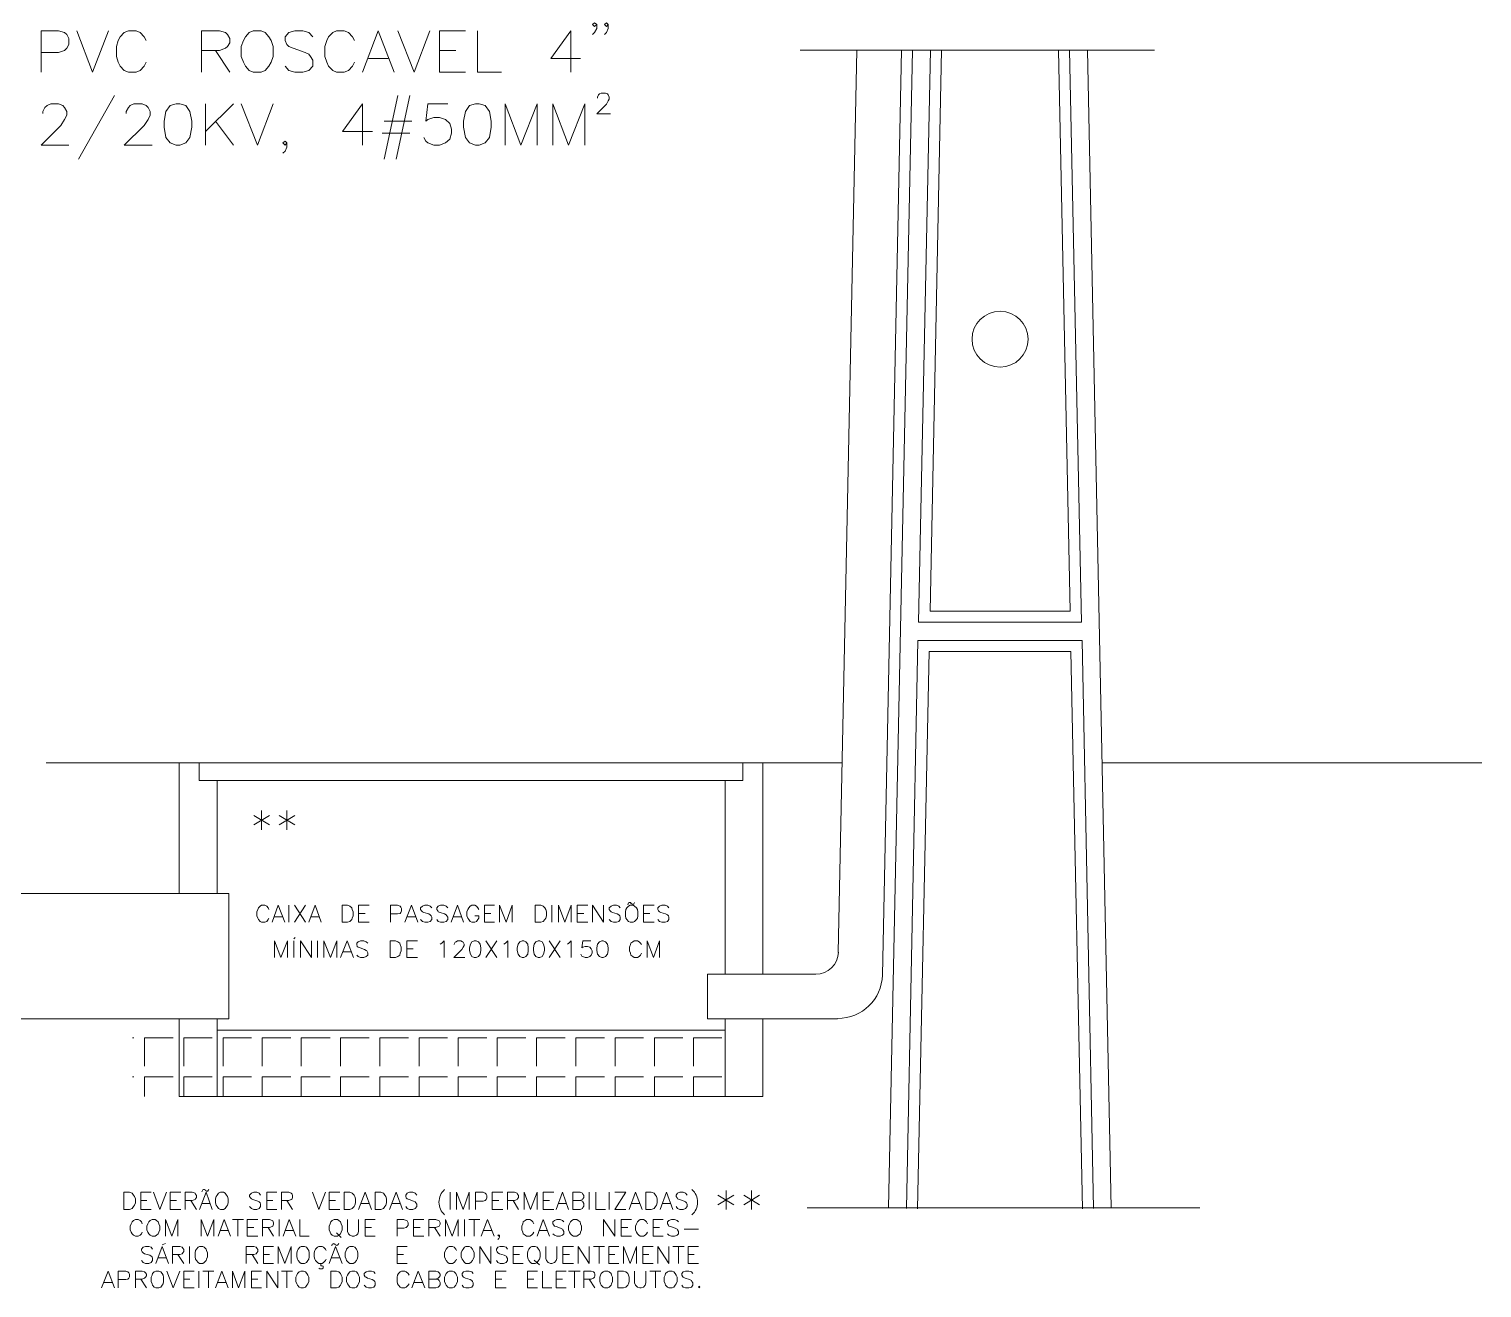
# Model space of a CAD drawing. Header units: inches. Extents: x 5 to 1823, y 18 to 726.
# Drawn here: x 1566.9 to 1633.4, y 433.4 to 491.1 of the extents above; entities that cross this region are included whole.
import ezdxf

# ---------------------------------------------------------------- set-up
doc = ezdxf.new("R2010")
doc.units = ezdxf.units.IN
doc.header["$MEASUREMENT"] = 0
for name, color, linetype in [('PDF_0', 7, 'Continuous'), ('PDF_ENTRADA-ELETRICA', 1, 'Continuous'), ('PDF_TIGRECAD', 6, 'Continuous')]:
    doc.layers.add(name, color=color, linetype=linetype)

msp = doc.modelspace()

# ---------------------------------------------------------------- linework, layer by layer
at = {"layer": 'PDF_0', "lineweight": 5}
for points in [[(1567.441, 489.113), (1567.441, 491.018), (1568.246, 491.018), (1568.521, 490.934), (1568.627, 490.849), (1568.711, 490.659), (1568.711, 490.383), (1568.627, 490.214), (1568.521, 490.108), (1568.246, 490.024), (1567.441, 490.024)], [(1569.071, 491.018), (1569.791, 489.113), (1570.532, 491.018)], [(1572.246, 490.574), (1572.161, 490.743), (1571.971, 490.934), (1571.802, 491.018), (1571.442, 491.018), (1571.251, 490.934), (1571.061, 490.743), (1570.976, 490.574), (1570.891, 490.299), (1570.891, 489.833), (1570.976, 489.579), (1571.061, 489.389), (1571.251, 489.198), (1571.442, 489.113), (1571.802, 489.113), (1571.971, 489.198), (1572.161, 489.389), (1572.246, 489.579)], [(1574.786, 489.113), (1574.786, 491.018), (1575.612, 491.018), (1575.887, 490.934), (1575.971, 490.849), (1576.077, 490.659), (1576.077, 490.468), (1575.971, 490.299), (1575.887, 490.214), (1575.612, 490.108), (1574.786, 490.108)], [(1579.887, 490.743), (1579.697, 490.934), (1579.422, 491.018), (1579.062, 491.018), (1578.787, 490.934), (1578.617, 490.743), (1578.617, 490.574), (1578.702, 490.383), (1578.787, 490.299), (1578.977, 490.214), (1579.527, 490.024), (1579.697, 489.939), (1579.781, 489.833), (1579.887, 489.664), (1579.887, 489.389), (1579.697, 489.198), (1579.422, 489.113), (1579.062, 489.113), (1578.787, 489.198), (1578.617, 489.389)], [(1581.792, 490.574), (1581.708, 490.743), (1581.517, 490.934), (1581.327, 491.018), (1580.967, 491.018), (1580.798, 490.934), (1580.607, 490.743), (1580.522, 490.574), (1580.438, 490.299), (1580.438, 489.833), (1580.522, 489.579), (1580.607, 489.389), (1580.798, 489.198), (1580.967, 489.113), (1581.327, 489.113), (1581.517, 489.198), (1581.708, 489.389), (1581.792, 489.579)], [(1582.152, 489.113), (1582.872, 491.018), (1583.613, 489.113)], [(1583.782, 491.018), (1584.523, 489.113), (1585.243, 491.018)], [(1586.872, 489.113), (1585.687, 489.113), (1585.687, 491.018), (1586.872, 491.018)], [(1587.423, 491.018), (1587.423, 489.113), (1588.523, 489.113)], [(1591.698, 489.113), (1591.698, 491.018), (1590.788, 489.748), (1592.143, 489.748)], [(1592.884, 491.294), (1592.778, 491.209), (1592.693, 491.294), (1592.778, 491.378), (1592.884, 491.294), (1592.884, 491.124), (1592.778, 490.934), (1592.693, 490.849)], [(1593.413, 491.294), (1593.328, 491.209), (1593.244, 491.294), (1593.328, 491.378), (1593.413, 491.294), (1593.413, 491.124), (1593.328, 490.934), (1593.244, 490.849)], [(1575.421, 490.108), (1576.077, 489.113)], [(1582.427, 489.748), (1583.338, 489.748)], [(1585.687, 490.108), (1586.428, 490.108)], [(1567.526, 487.23), (1567.526, 487.314), (1567.611, 487.505), (1567.716, 487.589), (1567.886, 487.674), (1568.246, 487.674), (1568.436, 487.589), (1568.521, 487.505), (1568.627, 487.314), (1568.627, 487.145), (1568.521, 486.954), (1568.351, 486.679), (1567.441, 485.769), (1568.711, 485.769)], [(1570.807, 488.055), (1569.156, 485.134)], [(1571.336, 487.23), (1571.336, 487.314), (1571.442, 487.505), (1571.526, 487.589), (1571.696, 487.674), (1572.077, 487.674), (1572.246, 487.589), (1572.352, 487.505), (1572.437, 487.314), (1572.437, 487.145), (1572.352, 486.954), (1572.161, 486.679), (1571.251, 485.769), (1572.521, 485.769)], [(1574.977, 487.674), (1574.977, 485.769)], [(1576.247, 487.674), (1574.977, 486.404)], [(1576.606, 487.674), (1577.347, 485.769), (1578.067, 487.674)], [(1582.152, 485.769), (1582.152, 487.674), (1581.242, 486.404), (1582.618, 486.404)], [(1583.782, 488.055), (1583.147, 485.134)], [(1584.332, 488.055), (1583.697, 485.134)], [(1586.068, 487.674), (1585.158, 487.674), (1585.052, 486.87), (1585.158, 486.954), (1585.433, 487.039), (1585.687, 487.039), (1585.962, 486.954), (1586.153, 486.764), (1586.237, 486.51), (1586.237, 486.319), (1586.153, 486.044), (1585.962, 485.875), (1585.687, 485.769), (1585.433, 485.769), (1585.158, 485.875), (1585.052, 485.96), (1584.967, 486.129)], [(1588.693, 485.769), (1588.693, 487.674), (1589.412, 485.769), (1590.153, 487.674), (1590.153, 485.769)], [(1590.873, 485.769), (1590.873, 487.674), (1591.593, 485.769), (1592.333, 487.674), (1592.333, 485.769)], [(1592.926, 487.928), (1592.926, 487.97), (1592.968, 488.076), (1593.011, 488.119), (1593.095, 488.161), (1593.286, 488.161), (1593.371, 488.119), (1593.413, 488.076), (1593.455, 487.97), (1593.455, 487.886), (1593.413, 487.801), (1593.328, 487.653), (1592.884, 487.208), (1593.519, 487.208)], [(1575.421, 486.87), (1576.247, 485.769)], [(1583.062, 486.319), (1584.332, 486.319)], [(1583.147, 486.87), (1584.417, 486.87)], [(1578.702, 485.875), (1578.617, 485.769), (1578.511, 485.875), (1578.617, 485.96), (1578.702, 485.875), (1578.702, 485.684), (1578.617, 485.494), (1578.511, 485.409)]]:
    msp.add_lwpolyline(points, dxfattribs=at)
for points in [[(1577.157, 491.018), (1576.966, 490.934), (1576.797, 490.743), (1576.712, 490.574), (1576.606, 490.299), (1576.606, 489.833), (1576.712, 489.579), (1576.797, 489.389), (1576.966, 489.198), (1577.157, 489.113), (1577.517, 489.113), (1577.707, 489.198), (1577.876, 489.389), (1577.982, 489.579), (1578.067, 489.833), (1578.067, 490.299), (1577.982, 490.574), (1577.876, 490.743), (1577.707, 490.934), (1577.517, 491.018)], [(1573.622, 487.674), (1573.347, 487.589), (1573.156, 487.314), (1573.072, 486.87), (1573.072, 486.595), (1573.156, 486.129), (1573.347, 485.875), (1573.622, 485.769), (1573.791, 485.769), (1574.066, 485.875), (1574.257, 486.129), (1574.342, 486.595), (1574.342, 486.87), (1574.257, 487.314), (1574.066, 487.589), (1573.791, 487.674)], [(1587.338, 487.674), (1587.063, 487.589), (1586.872, 487.314), (1586.788, 486.87), (1586.788, 486.595), (1586.872, 486.129), (1587.063, 485.875), (1587.338, 485.769), (1587.507, 485.769), (1587.783, 485.875), (1587.973, 486.129), (1588.058, 486.595), (1588.058, 486.87), (1587.973, 487.314), (1587.783, 487.589), (1587.507, 487.674)]]:
    msp.add_lwpolyline(points, close=True, dxfattribs=at)
at = {"layer": 'PDF_ENTRADA-ELETRICA', "lineweight": 5}
for points in [[(1618.432, 490.129), (1602.197, 490.129)], [(1604.801, 490.129), (1603.933, 448.812)], [(1607.341, 490.129), (1606.24, 437.107)], [(1614.537, 490.129), (1615.088, 463.925), (1607.616, 463.925), (1608.166, 490.129)], [(1608.674, 490.129), (1608.145, 464.433), (1614.559, 464.433), (1614.029, 490.129)], [(1615.363, 490.129), (1616.442, 437.107)], [(1607.066, 437.085), (1607.595, 463.099), (1615.109, 463.099), (1615.638, 437.085)], [(1615.13, 437.064), (1614.601, 462.591), (1608.103, 462.591), (1607.574, 437.064)], [(1604.123, 457.49), (1587.888, 457.49), (1567.674, 457.49)], [(1573.77, 451.5), (1573.77, 457.49)], [(1599.572, 457.49), (1599.572, 456.686), (1587.888, 456.686), (1574.68, 456.686), (1574.68, 457.49)], [(1600.483, 447.817), (1600.483, 457.49)], [(1633.418, 457.49), (1616.04, 457.49)], [(1575.506, 451.5), (1575.506, 456.686)], [(1598.768, 447.817), (1598.768, 456.686)], [(1577.898, 455.077), (1577.178, 454.654)], [(1577.178, 455.077), (1577.898, 454.654)], [(1577.538, 455.31), (1577.538, 454.421)], [(1579.062, 455.077), (1578.342, 454.654)], [(1578.342, 455.077), (1579.062, 454.654)], [(1578.702, 455.31), (1578.702, 454.421)], [(1594.429, 451.077), (1594.471, 451.034)], [(1594.577, 451.034), (1594.619, 451.098)], [(1577.876, 450.78), (1577.834, 450.844), (1577.771, 450.928), (1577.686, 450.971), (1577.538, 450.971), (1577.474, 450.928), (1577.39, 450.844), (1577.368, 450.78), (1577.326, 450.674), (1577.326, 450.484), (1577.368, 450.378), (1577.39, 450.315), (1577.474, 450.23), (1577.538, 450.188), (1577.686, 450.188), (1577.771, 450.23), (1577.834, 450.315), (1577.876, 450.378)], [(1578.025, 450.188), (1578.3, 450.971), (1578.596, 450.188)], [(1578.13, 450.442), (1578.49, 450.442)], [(1578.787, 450.971), (1578.787, 450.188)], [(1579.041, 450.971), (1579.549, 450.188)], [(1579.549, 450.971), (1579.041, 450.188)], [(1579.697, 450.188), (1579.993, 450.971), (1580.268, 450.188)], [(1579.803, 450.442), (1580.163, 450.442)], [(1582.47, 450.188), (1581.983, 450.188), (1581.983, 450.971), (1582.47, 450.971)], [(1581.983, 450.59), (1582.279, 450.59)], [(1583.443, 450.188), (1583.443, 450.971), (1583.761, 450.971), (1583.888, 450.928), (1583.909, 450.886), (1583.951, 450.823), (1583.951, 450.717), (1583.909, 450.632), (1583.888, 450.59), (1583.761, 450.569), (1583.443, 450.569)], [(1584.1, 450.188), (1584.396, 450.971), (1584.692, 450.188)], [(1584.205, 450.442), (1584.565, 450.442)], [(1585.327, 450.844), (1585.264, 450.928), (1585.158, 450.971), (1585.01, 450.971), (1584.904, 450.928), (1584.819, 450.844), (1584.819, 450.78), (1584.862, 450.717), (1584.904, 450.674), (1584.967, 450.632), (1585.2, 450.569), (1585.264, 450.526), (1585.306, 450.484), (1585.327, 450.42), (1585.327, 450.315), (1585.264, 450.23), (1585.158, 450.188), (1585.01, 450.188), (1584.904, 450.23), (1584.819, 450.315)], [(1586.068, 450.844), (1585.983, 450.928), (1585.878, 450.971), (1585.729, 450.971), (1585.624, 450.928), (1585.56, 450.844), (1585.56, 450.78), (1585.602, 450.717), (1585.624, 450.674), (1585.708, 450.632), (1585.92, 450.569), (1585.983, 450.526), (1586.026, 450.484), (1586.068, 450.42), (1586.068, 450.315), (1585.983, 450.23), (1585.878, 450.188), (1585.729, 450.188), (1585.624, 450.23), (1585.56, 450.315)], [(1586.216, 450.188), (1586.513, 450.971), (1586.788, 450.188)], [(1586.322, 450.442), (1586.682, 450.442)], [(1587.486, 450.78), (1587.444, 450.844), (1587.38, 450.928), (1587.296, 450.971), (1587.169, 450.971), (1587.084, 450.928), (1587.021, 450.844), (1586.978, 450.78), (1586.936, 450.674), (1586.936, 450.484), (1586.978, 450.378), (1587.021, 450.315), (1587.084, 450.23), (1587.169, 450.188), (1587.296, 450.188), (1587.38, 450.23), (1587.444, 450.315), (1587.486, 450.378), (1587.486, 450.484), (1587.296, 450.484)], [(1588.206, 450.188), (1587.74, 450.188), (1587.74, 450.971), (1588.206, 450.971)], [(1587.74, 450.59), (1588.037, 450.59)], [(1588.439, 450.188), (1588.439, 450.971), (1588.735, 450.188), (1589.01, 450.971), (1589.01, 450.188)], [(1590.831, 450.971), (1590.831, 450.188)], [(1591.127, 450.188), (1591.127, 450.971), (1591.423, 450.188), (1591.72, 450.971), (1591.72, 450.188)], [(1592.482, 450.188), (1591.995, 450.188), (1591.995, 450.971), (1592.482, 450.971)], [(1591.995, 450.59), (1592.291, 450.59)], [(1592.693, 450.188), (1592.693, 450.971), (1593.201, 450.188), (1593.201, 450.971)], [(1593.963, 450.844), (1593.9, 450.928), (1593.794, 450.971), (1593.646, 450.971), (1593.54, 450.928), (1593.455, 450.844), (1593.455, 450.78), (1593.498, 450.717), (1593.54, 450.674), (1593.603, 450.632), (1593.815, 450.569), (1593.9, 450.526), (1593.942, 450.484), (1593.963, 450.42), (1593.963, 450.315), (1593.9, 450.23), (1593.794, 450.188), (1593.646, 450.188), (1593.54, 450.23), (1593.455, 450.315)], [(1595.508, 450.188), (1595.022, 450.188), (1595.022, 450.971), (1595.508, 450.971)], [(1595.022, 450.59), (1595.318, 450.59)], [(1596.186, 450.844), (1596.122, 450.928), (1596.016, 450.971), (1595.868, 450.971), (1595.762, 450.928), (1595.678, 450.844), (1595.678, 450.78), (1595.72, 450.717), (1595.762, 450.674), (1595.826, 450.632), (1596.038, 450.569), (1596.122, 450.526), (1596.165, 450.484), (1596.186, 450.42), (1596.186, 450.315), (1596.122, 450.23), (1596.016, 450.188), (1595.868, 450.188), (1595.762, 450.23), (1595.678, 450.315)], [(1578.13, 448.579), (1578.13, 449.341), (1578.427, 448.579), (1578.723, 449.341), (1578.723, 448.579)], [(1579.019, 449.426), (1579.083, 449.489)], [(1579.019, 449.341), (1579.019, 448.579)], [(1579.316, 448.579), (1579.316, 449.341), (1579.824, 448.579), (1579.824, 449.341)], [(1580.099, 449.341), (1580.099, 448.579)], [(1580.395, 448.579), (1580.395, 449.341), (1580.692, 448.579), (1580.988, 449.341), (1580.988, 448.579)], [(1581.157, 448.579), (1581.454, 449.341), (1581.75, 448.579)], [(1582.406, 449.235), (1582.322, 449.299), (1582.216, 449.341), (1582.068, 449.341), (1581.962, 449.299), (1581.898, 449.235), (1581.898, 449.172), (1581.919, 449.087), (1581.962, 449.045), (1582.046, 449.023), (1582.258, 448.939), (1582.322, 448.896), (1582.364, 448.875), (1582.406, 448.791), (1582.406, 448.685), (1582.322, 448.621), (1582.216, 448.579), (1582.068, 448.579), (1581.962, 448.621), (1581.898, 448.685)], [(1584.671, 448.579), (1584.184, 448.579), (1584.184, 449.341), (1584.671, 449.341)], [(1585.708, 449.193), (1585.793, 449.235), (1585.899, 449.341), (1585.899, 448.579)], [(1586.364, 449.172), (1586.364, 449.193), (1586.407, 449.277), (1586.449, 449.299), (1586.513, 449.341), (1586.661, 449.341), (1586.745, 449.299), (1586.767, 449.277), (1586.809, 449.193), (1586.809, 449.129), (1586.767, 449.045), (1586.703, 448.939), (1586.343, 448.579), (1586.851, 448.579)], [(1587.804, 449.341), (1588.312, 448.579)], [(1588.312, 449.341), (1587.804, 448.579)], [(1588.629, 449.193), (1588.714, 449.235), (1588.82, 449.341), (1588.82, 448.579)], [(1590.704, 449.341), (1591.212, 448.579)], [(1591.212, 449.341), (1590.704, 448.579)], [(1591.55, 449.193), (1591.614, 449.235), (1591.72, 449.341), (1591.72, 448.579)], [(1592.609, 449.341), (1592.249, 449.341), (1592.206, 449.023), (1592.249, 449.045), (1592.355, 449.087), (1592.46, 449.087), (1592.566, 449.045), (1592.63, 448.981), (1592.672, 448.875), (1592.672, 448.791), (1592.63, 448.685), (1592.566, 448.621), (1592.46, 448.579), (1592.355, 448.579), (1592.249, 448.621), (1592.206, 448.642), (1592.164, 448.727)], [(1594.937, 449.172), (1594.895, 449.235), (1594.831, 449.299), (1594.746, 449.341), (1594.598, 449.341), (1594.535, 449.299), (1594.45, 449.235), (1594.429, 449.172), (1594.387, 449.045), (1594.387, 448.875), (1594.429, 448.769), (1594.45, 448.685), (1594.535, 448.621), (1594.598, 448.579), (1594.746, 448.579), (1594.831, 448.621), (1594.895, 448.685), (1594.937, 448.769)], [(1595.191, 448.579), (1595.191, 449.341), (1595.487, 448.579), (1595.762, 449.341), (1595.762, 448.579)], [(1581.263, 448.833), (1581.644, 448.833)], [(1584.184, 448.981), (1584.481, 448.981)], [(1573.77, 445.764), (1573.77, 442.208), (1587.888, 442.208), (1600.483, 442.208), (1600.483, 445.764)], [(1575.506, 442.208), (1575.506, 445.764)], [(1598.768, 442.208), (1598.768, 445.764)], [(1598.768, 445.256), (1587.888, 445.256), (1575.506, 445.256)], [(1571.632, 444.896), (1571.696, 444.896)], [(1573.495, 444.896), (1572.183, 444.896), (1572.183, 443.605)], [(1575.273, 444.896), (1573.982, 444.896), (1573.982, 443.605)], [(1577.072, 444.896), (1575.781, 444.896), (1575.781, 443.605)], [(1578.871, 444.896), (1577.559, 444.896), (1577.559, 443.605)], [(1580.671, 444.896), (1579.358, 444.896), (1579.358, 443.605)], [(1582.47, 444.896), (1581.157, 444.896), (1581.157, 443.605)], [(1584.269, 444.896), (1584.015, 444.896), (1582.957, 444.896), (1582.957, 443.605)], [(1586.047, 444.896), (1584.756, 444.896), (1584.756, 443.605)], [(1587.846, 444.896), (1586.534, 444.896), (1586.534, 443.605)], [(1589.645, 444.896), (1588.333, 444.896), (1588.333, 443.605)], [(1591.444, 444.896), (1590.132, 444.896), (1590.132, 443.605)], [(1593.244, 444.896), (1591.931, 444.896), (1591.931, 443.605)], [(1595.022, 444.896), (1593.73, 444.896), (1593.73, 443.605)], [(1596.821, 444.896), (1595.53, 444.896), (1595.53, 443.605)], [(1598.62, 444.896), (1597.308, 444.896), (1597.308, 443.605)], [(1571.632, 443.118), (1571.696, 443.118)], [(1573.495, 443.118), (1572.183, 443.118), (1572.183, 442.208)], [(1575.273, 443.118), (1573.982, 443.118), (1573.982, 442.208)], [(1577.072, 443.118), (1575.781, 443.118), (1575.781, 442.208)], [(1578.871, 443.118), (1577.559, 443.118), (1577.559, 442.208)], [(1580.671, 443.118), (1579.358, 443.118), (1579.358, 442.208)], [(1582.47, 443.118), (1581.157, 443.118), (1581.157, 442.208)], [(1584.269, 443.118), (1584.015, 443.118), (1582.957, 443.118), (1582.957, 442.208)], [(1586.047, 443.118), (1584.756, 443.118), (1584.756, 442.208)], [(1587.846, 443.118), (1586.534, 443.118), (1586.534, 442.208)], [(1589.645, 443.118), (1588.333, 443.118), (1588.333, 442.208)], [(1591.444, 443.118), (1590.132, 443.118), (1590.132, 442.208)], [(1593.244, 443.118), (1591.931, 443.118), (1591.931, 442.208)], [(1595.022, 443.118), (1593.73, 443.118), (1593.73, 442.208)], [(1596.821, 443.118), (1595.53, 443.118), (1595.53, 442.208)], [(1598.62, 443.118), (1597.308, 443.118), (1597.308, 442.208)], [(1572.479, 437.043), (1572.013, 437.043), (1572.013, 437.826), (1572.479, 437.826)], [(1572.585, 437.826), (1572.881, 437.043), (1573.177, 437.826)], [(1573.834, 437.043), (1573.347, 437.043), (1573.347, 437.826), (1573.834, 437.826)], [(1574.045, 437.043), (1574.045, 437.826), (1574.363, 437.826), (1574.49, 437.784), (1574.511, 437.742), (1574.553, 437.678), (1574.553, 437.593), (1574.511, 437.53), (1574.49, 437.488), (1574.363, 437.445), (1574.045, 437.445)], [(1574.701, 437.043), (1574.998, 437.826), (1575.273, 437.043)], [(1575.082, 437.89), (1575.125, 437.953)], [(1577.495, 437.699), (1577.432, 437.784), (1577.326, 437.826), (1577.178, 437.826), (1577.072, 437.784), (1576.987, 437.699), (1576.987, 437.636), (1577.03, 437.572), (1577.072, 437.53), (1577.136, 437.488), (1577.368, 437.424), (1577.432, 437.382), (1577.474, 437.339), (1577.495, 437.276), (1577.495, 437.17), (1577.432, 437.085), (1577.326, 437.043), (1577.178, 437.043), (1577.072, 437.085), (1576.987, 437.17)], [(1578.236, 437.043), (1577.771, 437.043), (1577.771, 437.826), (1578.236, 437.826)], [(1578.448, 437.043), (1578.448, 437.826), (1578.787, 437.826), (1578.892, 437.784), (1578.935, 437.742), (1578.956, 437.678), (1578.956, 437.593), (1578.935, 437.53), (1578.892, 437.488), (1578.787, 437.445), (1578.448, 437.445)], [(1579.866, 437.826), (1580.163, 437.043), (1580.459, 437.826)], [(1581.115, 437.043), (1580.628, 437.043), (1580.628, 437.826), (1581.115, 437.826)], [(1581.983, 437.043), (1582.279, 437.826), (1582.576, 437.043)], [(1583.401, 437.043), (1583.697, 437.826), (1583.994, 437.043)], [(1584.65, 437.699), (1584.565, 437.784), (1584.459, 437.826), (1584.311, 437.826), (1584.205, 437.784), (1584.142, 437.699), (1584.142, 437.636), (1584.163, 437.572), (1584.205, 437.53), (1584.29, 437.488), (1584.502, 437.424), (1584.565, 437.382), (1584.608, 437.339), (1584.65, 437.276), (1584.65, 437.17), (1584.565, 437.085), (1584.459, 437.043), (1584.311, 437.043), (1584.205, 437.085), (1584.142, 437.17)], [(1586.174, 437.826), (1586.174, 437.043)], [(1586.47, 437.043), (1586.47, 437.826), (1586.767, 437.043), (1587.042, 437.826), (1587.042, 437.043)], [(1587.338, 437.043), (1587.338, 437.826), (1587.677, 437.826), (1587.783, 437.784), (1587.825, 437.742), (1587.846, 437.678), (1587.846, 437.572), (1587.825, 437.488), (1587.783, 437.445), (1587.677, 437.424), (1587.338, 437.424)], [(1588.587, 437.043), (1588.1, 437.043), (1588.1, 437.826), (1588.587, 437.826)], [(1588.799, 437.043), (1588.799, 437.826), (1589.116, 437.826), (1589.243, 437.784), (1589.264, 437.742), (1589.307, 437.678), (1589.307, 437.593), (1589.264, 437.53), (1589.243, 437.488), (1589.116, 437.445), (1588.799, 437.445)], [(1589.561, 437.043), (1589.561, 437.826), (1589.857, 437.043), (1590.153, 437.826), (1590.153, 437.043)], [(1590.915, 437.043), (1590.428, 437.043), (1590.428, 437.826), (1590.915, 437.826)], [(1591.021, 437.043), (1591.317, 437.826), (1591.593, 437.043)], [(1592.122, 437.445), (1592.228, 437.424), (1592.249, 437.382), (1592.291, 437.318), (1592.291, 437.191), (1592.249, 437.128), (1592.228, 437.085), (1592.122, 437.043), (1591.783, 437.043), (1591.783, 437.826), (1592.122, 437.826), (1592.228, 437.784), (1592.249, 437.742), (1592.291, 437.678), (1592.291, 437.593), (1592.249, 437.53), (1592.228, 437.488), (1592.122, 437.445), (1591.783, 437.445)], [(1592.545, 437.826), (1592.545, 437.043)], [(1592.841, 437.826), (1592.841, 437.043), (1593.286, 437.043)], [(1593.455, 437.826), (1593.455, 437.043)], [(1594.217, 437.043), (1593.709, 437.043), (1594.217, 437.826), (1593.709, 437.826)], [(1594.365, 437.043), (1594.662, 437.826), (1594.958, 437.043)], [(1595.784, 437.043), (1596.08, 437.826), (1596.376, 437.043)], [(1597.032, 437.699), (1596.948, 437.784), (1596.842, 437.826), (1596.694, 437.826), (1596.588, 437.784), (1596.524, 437.699), (1596.524, 437.636), (1596.567, 437.572), (1596.588, 437.53), (1596.673, 437.488), (1596.884, 437.424), (1596.948, 437.382), (1596.99, 437.339), (1597.032, 437.276), (1597.032, 437.17), (1596.948, 437.085), (1596.842, 437.043), (1596.694, 437.043), (1596.588, 437.085), (1596.524, 437.17)], [(1598.81, 437.911), (1598.81, 437.043)], [(1599.975, 437.911), (1599.975, 437.043)], [(1572.013, 437.445), (1572.288, 437.445)], [(1573.347, 437.445), (1573.643, 437.445)], [(1574.299, 437.445), (1574.553, 437.043)], [(1574.807, 437.318), (1575.167, 437.318)], [(1577.771, 437.445), (1578.046, 437.445)], [(1578.702, 437.445), (1578.956, 437.043)], [(1580.628, 437.445), (1580.925, 437.445)], [(1582.089, 437.318), (1582.47, 437.318)], [(1583.507, 437.318), (1583.888, 437.318)], [(1588.1, 437.445), (1588.396, 437.445)], [(1589.053, 437.445), (1589.307, 437.043)], [(1590.428, 437.445), (1590.725, 437.445)], [(1591.127, 437.318), (1591.487, 437.318)], [(1594.471, 437.318), (1594.852, 437.318)], [(1595.911, 437.318), (1596.27, 437.318)], [(1598.429, 437.699), (1599.17, 437.255)], [(1599.17, 437.699), (1598.429, 437.255)], [(1599.615, 437.699), (1600.334, 437.255)], [(1600.334, 437.699), (1599.615, 437.255)], [(1620.506, 437.107), (1602.515, 437.107)], [(1572.077, 436.387), (1572.034, 436.472), (1571.971, 436.535), (1571.886, 436.577), (1571.759, 436.577), (1571.675, 436.535), (1571.611, 436.472), (1571.569, 436.387), (1571.526, 436.281), (1571.526, 436.112), (1571.569, 436.006), (1571.611, 435.921), (1571.675, 435.858), (1571.759, 435.815), (1571.886, 435.815), (1571.971, 435.858), (1572.034, 435.921), (1572.077, 436.006)], [(1573.135, 435.815), (1573.135, 436.577), (1573.431, 435.815), (1573.707, 436.577), (1573.707, 435.815)], [(1574.765, 435.815), (1574.765, 436.577), (1575.061, 435.815), (1575.358, 436.577), (1575.358, 435.815)], [(1575.548, 435.815), (1575.823, 436.577), (1576.12, 435.815)], [(1576.204, 436.577), (1576.712, 436.577)], [(1576.458, 436.577), (1576.458, 435.815)], [(1577.368, 435.815), (1576.882, 435.815), (1576.882, 436.577), (1577.368, 436.577)], [(1577.58, 435.815), (1577.58, 436.577), (1577.898, 436.577), (1578.025, 436.535), (1578.046, 436.514), (1578.088, 436.429), (1578.088, 436.366), (1578.046, 436.281), (1578.025, 436.26), (1577.898, 436.218), (1577.58, 436.218)], [(1578.342, 436.577), (1578.342, 435.815)], [(1578.533, 435.815), (1578.808, 436.577), (1579.104, 435.815)], [(1579.295, 436.577), (1579.295, 435.815), (1579.718, 435.815)], [(1581.475, 436.577), (1581.475, 436.027), (1581.517, 435.921), (1581.581, 435.858), (1581.687, 435.815), (1581.771, 435.815), (1581.877, 435.858), (1581.941, 435.921), (1581.983, 436.027), (1581.983, 436.577)], [(1582.745, 435.815), (1582.279, 435.815), (1582.279, 436.577), (1582.745, 436.577)], [(1583.74, 435.815), (1583.74, 436.577), (1584.057, 436.577), (1584.163, 436.535), (1584.205, 436.514), (1584.248, 436.429), (1584.248, 436.323), (1584.205, 436.26), (1584.163, 436.218), (1584.057, 436.175), (1583.74, 436.175)], [(1584.967, 435.815), (1584.502, 435.815), (1584.502, 436.577), (1584.967, 436.577)], [(1585.2, 435.815), (1585.2, 436.577), (1585.518, 436.577), (1585.624, 436.535), (1585.666, 436.514), (1585.708, 436.429), (1585.708, 436.366), (1585.666, 436.281), (1585.624, 436.26), (1585.518, 436.218), (1585.2, 436.218)], [(1585.962, 435.815), (1585.962, 436.577), (1586.259, 435.815), (1586.534, 436.577), (1586.534, 435.815)], [(1586.83, 436.577), (1586.83, 435.815)], [(1587.021, 436.577), (1587.529, 436.577)], [(1587.275, 436.577), (1587.275, 435.815)], [(1587.592, 435.815), (1587.888, 436.577), (1588.185, 435.815)], [(1590.005, 436.387), (1589.963, 436.472), (1589.899, 436.535), (1589.815, 436.577), (1589.666, 436.577), (1589.603, 436.535), (1589.518, 436.472), (1589.497, 436.387), (1589.455, 436.281), (1589.455, 436.112), (1589.497, 436.006), (1589.518, 435.921), (1589.603, 435.858), (1589.666, 435.815), (1589.815, 435.815), (1589.899, 435.858), (1589.963, 435.921), (1590.005, 436.006)], [(1590.153, 435.815), (1590.428, 436.577), (1590.725, 435.815)], [(1591.381, 436.472), (1591.317, 436.535), (1591.212, 436.577), (1591.063, 436.577), (1590.958, 436.535), (1590.873, 436.472), (1590.873, 436.387), (1590.915, 436.323), (1590.958, 436.281), (1591.021, 436.26), (1591.233, 436.175), (1591.317, 436.133), (1591.339, 436.112), (1591.381, 436.027), (1591.381, 435.921), (1591.317, 435.858), (1591.212, 435.815), (1591.063, 435.815), (1590.958, 435.858), (1590.873, 435.921)], [(1593.201, 435.815), (1593.201, 436.577), (1593.709, 435.815), (1593.709, 436.577)], [(1594.471, 435.815), (1594.006, 435.815), (1594.006, 436.577), (1594.471, 436.577)], [(1595.212, 436.387), (1595.17, 436.472), (1595.106, 436.535), (1595.022, 436.577), (1594.873, 436.577), (1594.81, 436.535), (1594.746, 436.472), (1594.704, 436.387), (1594.662, 436.281), (1594.662, 436.112), (1594.704, 436.006), (1594.746, 435.921), (1594.81, 435.858), (1594.873, 435.815), (1595.022, 435.815), (1595.106, 435.858), (1595.17, 435.921), (1595.212, 436.006)], [(1595.932, 435.815), (1595.466, 435.815), (1595.466, 436.577), (1595.932, 436.577)], [(1596.63, 436.472), (1596.567, 436.535), (1596.44, 436.577), (1596.313, 436.577), (1596.186, 436.535), (1596.122, 436.472), (1596.122, 436.387), (1596.165, 436.323), (1596.186, 436.281), (1596.27, 436.26), (1596.482, 436.175), (1596.567, 436.133), (1596.588, 436.112), (1596.63, 436.027), (1596.63, 435.921), (1596.567, 435.858), (1596.44, 435.815), (1596.313, 435.815), (1596.186, 435.858), (1596.122, 435.921)], [(1575.654, 436.069), (1576.014, 436.069)], [(1576.882, 436.218), (1577.178, 436.218)], [(1577.834, 436.218), (1578.088, 435.815)], [(1578.638, 436.069), (1578.998, 436.069)], [(1580.967, 435.964), (1581.179, 435.752)], [(1582.279, 436.218), (1582.576, 436.218)], [(1584.502, 436.218), (1584.798, 436.218)], [(1585.454, 436.218), (1585.708, 435.815)], [(1587.698, 436.069), (1588.079, 436.069)], [(1588.439, 435.858), (1588.396, 435.815), (1588.354, 435.858), (1588.396, 435.879), (1588.439, 435.858), (1588.439, 435.773), (1588.396, 435.71), (1588.354, 435.667)], [(1590.259, 436.069), (1590.619, 436.069)], [(1594.006, 436.218), (1594.302, 436.218)], [(1595.466, 436.218), (1595.762, 436.218)], [(1596.884, 436.133), (1597.54, 436.133)], [(1572.542, 435.223), (1572.479, 435.307), (1572.373, 435.35), (1572.225, 435.35), (1572.119, 435.307), (1572.034, 435.223), (1572.034, 435.159), (1572.077, 435.096), (1572.119, 435.053), (1572.183, 435.011), (1572.415, 434.948), (1572.479, 434.905), (1572.521, 434.863), (1572.542, 434.799), (1572.542, 434.694), (1572.479, 434.609), (1572.373, 434.567), (1572.225, 434.567), (1572.119, 434.609), (1572.034, 434.694)], [(1572.691, 434.567), (1572.987, 435.35), (1573.283, 434.567)], [(1572.987, 435.413), (1573.135, 435.477)], [(1573.453, 434.567), (1573.453, 435.35), (1573.791, 435.35), (1573.897, 435.307), (1573.939, 435.265), (1573.982, 435.202), (1573.982, 435.117), (1573.939, 435.053), (1573.897, 435.011), (1573.791, 434.969), (1573.453, 434.969)], [(1574.236, 435.35), (1574.236, 434.567)], [(1576.839, 434.567), (1576.839, 435.35), (1577.178, 435.35), (1577.284, 435.307), (1577.326, 435.265), (1577.368, 435.202), (1577.368, 435.117), (1577.326, 435.053), (1577.284, 435.011), (1577.178, 434.969), (1576.839, 434.969)], [(1578.088, 434.567), (1577.622, 434.567), (1577.622, 435.35), (1578.088, 435.35)], [(1578.3, 434.567), (1578.3, 435.35), (1578.596, 434.567), (1578.892, 435.35), (1578.892, 434.567)], [(1580.501, 435.159), (1580.459, 435.223), (1580.374, 435.307), (1580.311, 435.35), (1580.163, 435.35), (1580.099, 435.307), (1580.014, 435.223), (1579.972, 435.159), (1579.951, 435.053), (1579.951, 434.863), (1579.972, 434.757), (1580.014, 434.694), (1580.099, 434.609), (1580.163, 434.567), (1580.311, 434.567), (1580.374, 434.609), (1580.459, 434.694), (1580.501, 434.757)], [(1580.628, 434.567), (1580.925, 435.35), (1581.221, 434.567)], [(1580.755, 435.371), (1580.776, 435.456)], [(1584.205, 434.567), (1583.74, 434.567), (1583.74, 435.35), (1584.205, 435.35)], [(1586.47, 435.159), (1586.428, 435.223), (1586.364, 435.307), (1586.28, 435.35), (1586.132, 435.35), (1586.068, 435.307), (1585.983, 435.223), (1585.962, 435.159), (1585.92, 435.053), (1585.92, 434.863), (1585.962, 434.757), (1585.983, 434.694), (1586.068, 434.609), (1586.132, 434.567), (1586.28, 434.567), (1586.364, 434.609), (1586.428, 434.694), (1586.47, 434.757)], [(1587.529, 434.567), (1587.529, 435.35), (1588.037, 434.567), (1588.037, 435.35)], [(1588.799, 435.223), (1588.735, 435.307), (1588.608, 435.35), (1588.46, 435.35), (1588.354, 435.307), (1588.291, 435.223), (1588.291, 435.159), (1588.333, 435.096), (1588.354, 435.053), (1588.439, 435.011), (1588.65, 434.948), (1588.735, 434.905), (1588.756, 434.863), (1588.799, 434.799), (1588.799, 434.694), (1588.735, 434.609), (1588.608, 434.567), (1588.46, 434.567), (1588.354, 434.609), (1588.291, 434.694)], [(1589.518, 434.567), (1589.053, 434.567), (1589.053, 435.35), (1589.518, 435.35)], [(1590.555, 435.35), (1590.555, 434.799), (1590.577, 434.694), (1590.661, 434.609), (1590.767, 434.567), (1590.831, 434.567), (1590.958, 434.609), (1591.021, 434.694), (1591.063, 434.799), (1591.063, 435.35)], [(1591.825, 434.567), (1591.339, 434.567), (1591.339, 435.35), (1591.825, 435.35)], [(1592.037, 434.567), (1592.037, 435.35), (1592.545, 434.567), (1592.545, 435.35)], [(1592.736, 435.35), (1593.244, 435.35)], [(1592.99, 435.35), (1592.99, 434.567)], [(1593.9, 434.567), (1593.434, 434.567), (1593.434, 435.35), (1593.9, 435.35)], [(1594.111, 434.567), (1594.111, 435.35), (1594.408, 434.567), (1594.704, 435.35), (1594.704, 434.567)], [(1595.466, 434.567), (1595, 434.567), (1595, 435.35), (1595.466, 435.35)], [(1595.678, 434.567), (1595.678, 435.35), (1596.186, 434.567), (1596.186, 435.35)], [(1596.376, 435.35), (1596.884, 435.35)], [(1596.63, 435.35), (1596.63, 434.567)], [(1597.54, 434.567), (1597.075, 434.567), (1597.075, 435.35), (1597.54, 435.35)], [(1572.796, 434.821), (1573.177, 434.821)], [(1573.707, 434.969), (1573.982, 434.567)], [(1577.114, 434.969), (1577.368, 434.567)], [(1577.622, 434.969), (1577.898, 434.969)], [(1580.163, 434.355), (1580.205, 434.313), (1580.311, 434.313), (1580.353, 434.355), (1580.353, 434.44), (1580.311, 434.461), (1580.247, 434.461), (1580.247, 434.567)], [(1580.755, 434.821), (1581.115, 434.821)], [(1583.74, 434.969), (1584.036, 434.969)], [(1589.053, 434.969), (1589.349, 434.969)], [(1590.026, 434.715), (1590.259, 434.503)], [(1591.339, 434.969), (1591.635, 434.969)], [(1593.434, 434.969), (1593.709, 434.969)], [(1595, 434.969), (1595.276, 434.969)], [(1597.075, 434.969), (1597.35, 434.969)], [(1570.214, 433.445), (1570.51, 434.207), (1570.807, 433.445)], [(1570.976, 433.445), (1570.976, 434.207), (1571.315, 434.207), (1571.421, 434.186), (1571.463, 434.143), (1571.484, 434.08), (1571.484, 433.953), (1571.463, 433.889), (1571.421, 433.847), (1571.315, 433.826), (1570.976, 433.826)], [(1571.759, 433.445), (1571.759, 434.207), (1572.077, 434.207), (1572.183, 434.186), (1572.225, 434.143), (1572.267, 434.08), (1572.267, 433.995), (1572.225, 433.932), (1572.183, 433.889), (1572.077, 433.847), (1571.759, 433.847)], [(1572.013, 433.847), (1572.267, 433.445)], [(1573.199, 434.207), (1573.495, 433.445), (1573.791, 434.207)], [(1574.447, 433.445), (1573.982, 433.445), (1573.982, 434.207), (1574.447, 434.207)], [(1573.982, 433.847), (1574.257, 433.847)], [(1574.659, 434.207), (1574.659, 433.445)], [(1574.85, 434.207), (1575.358, 434.207)], [(1575.104, 434.207), (1575.104, 433.445)], [(1575.421, 433.445), (1575.717, 434.207), (1576.014, 433.445)], [(1576.204, 433.445), (1576.204, 434.207), (1576.479, 433.445), (1576.776, 434.207), (1576.776, 433.445)], [(1577.538, 433.445), (1577.072, 433.445), (1577.072, 434.207), (1577.538, 434.207)], [(1577.072, 433.847), (1577.368, 433.847)], [(1577.771, 433.445), (1577.771, 434.207), (1578.279, 433.445), (1578.279, 434.207)], [(1578.448, 434.207), (1578.956, 434.207)], [(1578.702, 434.207), (1578.702, 433.445)], [(1582.745, 434.101), (1582.681, 434.186), (1582.576, 434.207), (1582.427, 434.207), (1582.322, 434.186), (1582.237, 434.101), (1582.237, 434.037), (1582.279, 433.953), (1582.322, 433.932), (1582.385, 433.889), (1582.597, 433.826), (1582.681, 433.783), (1582.724, 433.741), (1582.745, 433.678), (1582.745, 433.572), (1582.681, 433.487), (1582.576, 433.445), (1582.427, 433.445), (1582.322, 433.487), (1582.237, 433.572)], [(1584.29, 434.037), (1584.248, 434.101), (1584.163, 434.186), (1584.1, 434.207), (1583.951, 434.207), (1583.888, 434.186), (1583.803, 434.101), (1583.761, 434.037), (1583.74, 433.932), (1583.74, 433.741), (1583.761, 433.635), (1583.803, 433.572), (1583.888, 433.487), (1583.951, 433.445), (1584.1, 433.445), (1584.163, 433.487), (1584.248, 433.572), (1584.29, 433.635)], [(1584.417, 433.445), (1584.713, 434.207), (1585.01, 433.445)], [(1585.518, 433.847), (1585.624, 433.826), (1585.666, 433.783), (1585.708, 433.699), (1585.708, 433.593), (1585.666, 433.529), (1585.624, 433.487), (1585.518, 433.445), (1585.2, 433.445), (1585.2, 434.207), (1585.518, 434.207), (1585.624, 434.186), (1585.666, 434.143), (1585.708, 434.08), (1585.708, 433.995), (1585.666, 433.932), (1585.624, 433.889), (1585.518, 433.847), (1585.2, 433.847)], [(1587.232, 434.101), (1587.169, 434.186), (1587.042, 434.207), (1586.894, 434.207), (1586.788, 434.186), (1586.724, 434.101), (1586.724, 434.037), (1586.767, 433.953), (1586.788, 433.932), (1586.872, 433.889), (1587.084, 433.826), (1587.169, 433.783), (1587.19, 433.741), (1587.232, 433.678), (1587.232, 433.572), (1587.169, 433.487), (1587.042, 433.445), (1586.894, 433.445), (1586.788, 433.487), (1586.724, 433.572)], [(1588.735, 433.445), (1588.248, 433.445), (1588.248, 434.207), (1588.735, 434.207)], [(1588.248, 433.847), (1588.545, 433.847)], [(1590.174, 433.445), (1589.709, 433.445), (1589.709, 434.207), (1590.174, 434.207)], [(1589.709, 433.847), (1590.005, 433.847)], [(1590.407, 434.207), (1590.407, 433.445), (1590.831, 433.445)], [(1591.487, 433.445), (1591.021, 433.445), (1591.021, 434.207), (1591.487, 434.207)], [(1591.021, 433.847), (1591.317, 433.847)], [(1591.593, 434.207), (1592.122, 434.207)], [(1591.868, 434.207), (1591.868, 433.445)], [(1592.291, 433.445), (1592.291, 434.207), (1592.63, 434.207), (1592.736, 434.186), (1592.778, 434.143), (1592.799, 434.08), (1592.799, 433.995), (1592.778, 433.932), (1592.736, 433.889), (1592.63, 433.847), (1592.291, 433.847)], [(1592.545, 433.847), (1592.799, 433.445)], [(1594.619, 434.207), (1594.619, 433.678), (1594.662, 433.572), (1594.746, 433.487), (1594.852, 433.445), (1594.916, 433.445), (1595.022, 433.487), (1595.106, 433.572), (1595.127, 433.678), (1595.127, 434.207)], [(1595.318, 434.207), (1595.826, 434.207)], [(1595.572, 434.207), (1595.572, 433.445)], [(1597.286, 434.101), (1597.223, 434.186), (1597.096, 434.207), (1596.948, 434.207), (1596.842, 434.186), (1596.778, 434.101), (1596.778, 434.037), (1596.821, 433.953), (1596.842, 433.932), (1596.927, 433.889), (1597.138, 433.826), (1597.223, 433.783), (1597.244, 433.741), (1597.286, 433.678), (1597.286, 433.572), (1597.223, 433.487), (1597.096, 433.445), (1596.948, 433.445), (1596.842, 433.487), (1596.778, 433.572)], [(1570.32, 433.699), (1570.701, 433.699)], [(1575.548, 433.699), (1575.908, 433.699)], [(1584.544, 433.699), (1584.904, 433.699)]]:
    msp.add_lwpolyline(points, dxfattribs=at)
for points in [[(1606.833, 490.129), (1605.965, 447.775, -0.408179), (1603.922, 445.785)], [(1594.302, 450.992), (1594.344, 451.077, -0.414365), (1594.45, 451.076)], [(1603.954, 448.822, -0.408184), (1602.917, 447.817), (1597.964, 447.817), (1597.964, 445.764), (1603.912, 445.764)], [(1574.807, 437.847), (1574.85, 437.932, -0.414365), (1574.955, 437.932), (1574.977, 437.89)], [(1580.882, 435.456), (1580.925, 435.413, 0.414365), (1581.03, 435.413), (1581.073, 435.477)]]:
    msp.add_lwpolyline(points, format="xyb", dxfattribs=at)
for points in [[(1581.221, 450.188), (1581.221, 450.971), (1581.475, 450.971), (1581.581, 450.928), (1581.665, 450.844), (1581.687, 450.78), (1581.729, 450.674), (1581.729, 450.484), (1581.687, 450.378), (1581.665, 450.315), (1581.581, 450.23), (1581.475, 450.188)], [(1590.069, 450.188), (1590.069, 450.971), (1590.323, 450.971), (1590.428, 450.928), (1590.513, 450.844), (1590.555, 450.78), (1590.577, 450.674), (1590.577, 450.484), (1590.555, 450.378), (1590.513, 450.315), (1590.428, 450.23), (1590.323, 450.188)], [(1594.408, 450.971), (1594.344, 450.928), (1594.26, 450.844), (1594.217, 450.78), (1594.196, 450.674), (1594.196, 450.484), (1594.217, 450.378), (1594.26, 450.315), (1594.344, 450.23), (1594.408, 450.188), (1594.556, 450.188), (1594.619, 450.23), (1594.704, 450.315), (1594.746, 450.378), (1594.768, 450.484), (1594.768, 450.674), (1594.746, 450.78), (1594.704, 450.844), (1594.619, 450.928), (1594.556, 450.971)], [(1583.422, 448.579), (1583.422, 449.341), (1583.676, 449.341), (1583.782, 449.299), (1583.867, 449.235), (1583.888, 449.172), (1583.93, 449.045), (1583.93, 448.875), (1583.888, 448.769), (1583.867, 448.685), (1583.782, 448.621), (1583.676, 448.579)], [(1587.275, 449.341), (1587.169, 449.299), (1587.105, 449.193), (1587.063, 449.023), (1587.063, 448.896), (1587.105, 448.727), (1587.169, 448.621), (1587.275, 448.579), (1587.359, 448.579), (1587.465, 448.621), (1587.55, 448.727), (1587.571, 448.896), (1587.571, 449.023), (1587.55, 449.193), (1587.465, 449.299), (1587.359, 449.341)], [(1589.476, 449.341), (1589.37, 449.299), (1589.285, 449.193), (1589.243, 449.023), (1589.243, 448.896), (1589.285, 448.727), (1589.37, 448.621), (1589.476, 448.579), (1589.539, 448.579), (1589.645, 448.621), (1589.73, 448.727), (1589.751, 448.896), (1589.751, 449.023), (1589.73, 449.193), (1589.645, 449.299), (1589.539, 449.341)], [(1590.196, 449.341), (1590.09, 449.299), (1590.026, 449.193), (1589.984, 449.023), (1589.984, 448.896), (1590.026, 448.727), (1590.09, 448.621), (1590.196, 448.579), (1590.28, 448.579), (1590.386, 448.621), (1590.45, 448.727), (1590.492, 448.896), (1590.492, 449.023), (1590.45, 449.193), (1590.386, 449.299), (1590.28, 449.341)], [(1593.117, 449.341), (1593.011, 449.299), (1592.926, 449.193), (1592.884, 449.023), (1592.884, 448.896), (1592.926, 448.727), (1593.011, 448.621), (1593.117, 448.579), (1593.18, 448.579), (1593.286, 448.621), (1593.371, 448.727), (1593.413, 448.896), (1593.413, 449.023), (1593.371, 449.193), (1593.286, 449.299), (1593.18, 449.341)], [(1571.23, 437.043), (1571.23, 437.826), (1571.484, 437.826), (1571.611, 437.784), (1571.675, 437.699), (1571.717, 437.636), (1571.759, 437.53), (1571.759, 437.339), (1571.717, 437.234), (1571.675, 437.17), (1571.611, 437.085), (1571.484, 437.043)], [(1575.654, 437.826), (1575.569, 437.784), (1575.506, 437.699), (1575.463, 437.636), (1575.421, 437.53), (1575.421, 437.339), (1575.463, 437.234), (1575.506, 437.17), (1575.569, 437.085), (1575.654, 437.043), (1575.802, 437.043), (1575.866, 437.085), (1575.929, 437.17), (1575.971, 437.234), (1576.014, 437.339), (1576.014, 437.53), (1575.971, 437.636), (1575.929, 437.699), (1575.866, 437.784), (1575.802, 437.826)], [(1581.327, 437.043), (1581.327, 437.826), (1581.581, 437.826), (1581.687, 437.784), (1581.771, 437.699), (1581.814, 437.636), (1581.835, 437.53), (1581.835, 437.339), (1581.814, 437.234), (1581.771, 437.17), (1581.687, 437.085), (1581.581, 437.043)], [(1582.745, 437.043), (1582.745, 437.826), (1582.999, 437.826), (1583.126, 437.784), (1583.189, 437.699), (1583.232, 437.636), (1583.253, 437.53), (1583.253, 437.339), (1583.232, 437.234), (1583.189, 437.17), (1583.126, 437.085), (1582.999, 437.043)], [(1595.127, 437.043), (1595.127, 437.826), (1595.381, 437.826), (1595.508, 437.784), (1595.572, 437.699), (1595.614, 437.636), (1595.657, 437.53), (1595.657, 437.339), (1595.614, 437.234), (1595.572, 437.17), (1595.508, 437.085), (1595.381, 437.043)], [(1572.521, 436.577), (1572.437, 436.535), (1572.373, 436.472), (1572.331, 436.387), (1572.288, 436.281), (1572.288, 436.112), (1572.331, 436.006), (1572.373, 435.921), (1572.437, 435.858), (1572.521, 435.815), (1572.669, 435.815), (1572.733, 435.858), (1572.796, 435.921), (1572.839, 436.006), (1572.881, 436.112), (1572.881, 436.281), (1572.839, 436.387), (1572.796, 436.472), (1572.733, 436.535), (1572.669, 436.577)], [(1580.861, 436.577), (1580.776, 436.535), (1580.713, 436.472), (1580.671, 436.387), (1580.628, 436.281), (1580.628, 436.112), (1580.671, 436.006), (1580.713, 435.921), (1580.776, 435.858), (1580.861, 435.815), (1581.009, 435.815), (1581.073, 435.858), (1581.157, 435.921), (1581.179, 436.006), (1581.221, 436.112), (1581.221, 436.281), (1581.179, 436.387), (1581.157, 436.472), (1581.073, 436.535), (1581.009, 436.577)], [(1591.825, 436.577), (1591.741, 436.535), (1591.677, 436.472), (1591.635, 436.387), (1591.593, 436.281), (1591.593, 436.112), (1591.635, 436.006), (1591.677, 435.921), (1591.741, 435.858), (1591.825, 435.815), (1591.974, 435.815), (1592.037, 435.858), (1592.122, 435.921), (1592.143, 436.006), (1592.185, 436.112), (1592.185, 436.281), (1592.143, 436.387), (1592.122, 436.472), (1592.037, 436.535), (1591.974, 436.577)], [(1574.701, 435.35), (1574.638, 435.307), (1574.553, 435.223), (1574.511, 435.159), (1574.49, 435.053), (1574.49, 434.863), (1574.511, 434.757), (1574.553, 434.694), (1574.638, 434.609), (1574.701, 434.567), (1574.85, 434.567), (1574.913, 434.609), (1574.998, 434.694), (1575.019, 434.757), (1575.061, 434.863), (1575.061, 435.053), (1575.019, 435.159), (1574.998, 435.223), (1574.913, 435.307), (1574.85, 435.35)], [(1579.358, 435.35), (1579.295, 435.307), (1579.21, 435.223), (1579.189, 435.159), (1579.146, 435.053), (1579.146, 434.863), (1579.189, 434.757), (1579.21, 434.694), (1579.295, 434.609), (1579.358, 434.567), (1579.506, 434.567), (1579.591, 434.609), (1579.654, 434.694), (1579.697, 434.757), (1579.718, 434.863), (1579.718, 435.053), (1579.697, 435.159), (1579.654, 435.223), (1579.591, 435.307), (1579.506, 435.35)], [(1581.581, 435.35), (1581.517, 435.307), (1581.433, 435.223), (1581.411, 435.159), (1581.369, 435.053), (1581.369, 434.863), (1581.411, 434.757), (1581.433, 434.694), (1581.517, 434.609), (1581.581, 434.567), (1581.729, 434.567), (1581.814, 434.609), (1581.877, 434.694), (1581.919, 434.757), (1581.941, 434.863), (1581.941, 435.053), (1581.919, 435.159), (1581.877, 435.223), (1581.814, 435.307), (1581.729, 435.35)], [(1586.894, 435.35), (1586.83, 435.307), (1586.767, 435.223), (1586.724, 435.159), (1586.682, 435.053), (1586.682, 434.863), (1586.724, 434.757), (1586.767, 434.694), (1586.83, 434.609), (1586.894, 434.567), (1587.042, 434.567), (1587.126, 434.609), (1587.19, 434.694), (1587.232, 434.757), (1587.275, 434.863), (1587.275, 435.053), (1587.232, 435.159), (1587.19, 435.223), (1587.126, 435.307), (1587.042, 435.35)], [(1589.92, 435.35), (1589.857, 435.307), (1589.772, 435.223), (1589.751, 435.159), (1589.709, 435.053), (1589.709, 434.863), (1589.751, 434.757), (1589.772, 434.694), (1589.857, 434.609), (1589.92, 434.567), (1590.069, 434.567), (1590.153, 434.609), (1590.217, 434.694), (1590.259, 434.757), (1590.301, 434.863), (1590.301, 435.053), (1590.259, 435.159), (1590.217, 435.223), (1590.153, 435.307), (1590.069, 435.35)], [(1572.691, 434.207), (1572.627, 434.186), (1572.542, 434.101), (1572.521, 434.037), (1572.479, 433.932), (1572.479, 433.741), (1572.521, 433.635), (1572.542, 433.572), (1572.627, 433.487), (1572.691, 433.445), (1572.839, 433.445), (1572.923, 433.487), (1572.987, 433.572), (1573.029, 433.635), (1573.05, 433.741), (1573.05, 433.932), (1573.029, 434.037), (1572.987, 434.101), (1572.923, 434.186), (1572.839, 434.207)], [(1579.337, 434.207), (1579.252, 434.186), (1579.189, 434.101), (1579.146, 434.037), (1579.104, 433.932), (1579.104, 433.741), (1579.146, 433.635), (1579.189, 433.572), (1579.252, 433.487), (1579.337, 433.445), (1579.464, 433.445), (1579.549, 433.487), (1579.612, 433.572), (1579.654, 433.635), (1579.697, 433.741), (1579.697, 433.932), (1579.654, 434.037), (1579.612, 434.101), (1579.549, 434.186), (1579.464, 434.207)], [(1580.713, 433.445), (1580.713, 434.207), (1580.967, 434.207), (1581.073, 434.186), (1581.157, 434.101), (1581.179, 434.037), (1581.221, 433.932), (1581.221, 433.741), (1581.179, 433.635), (1581.157, 433.572), (1581.073, 433.487), (1580.967, 433.445)], [(1581.665, 434.207), (1581.581, 434.186), (1581.517, 434.101), (1581.475, 434.037), (1581.433, 433.932), (1581.433, 433.741), (1581.475, 433.635), (1581.517, 433.572), (1581.581, 433.487), (1581.665, 433.445), (1581.814, 433.445), (1581.877, 433.487), (1581.941, 433.572), (1581.983, 433.635), (1582.025, 433.741), (1582.025, 433.932), (1581.983, 434.037), (1581.941, 434.101), (1581.877, 434.186), (1581.814, 434.207)], [(1586.132, 434.207), (1586.068, 434.186), (1585.983, 434.101), (1585.962, 434.037), (1585.92, 433.932), (1585.92, 433.741), (1585.962, 433.635), (1585.983, 433.572), (1586.068, 433.487), (1586.132, 433.445), (1586.28, 433.445), (1586.364, 433.487), (1586.428, 433.572), (1586.47, 433.635), (1586.513, 433.741), (1586.513, 433.932), (1586.47, 434.037), (1586.428, 434.101), (1586.364, 434.186), (1586.28, 434.207)], [(1593.244, 434.207), (1593.18, 434.186), (1593.095, 434.101), (1593.053, 434.037), (1593.032, 433.932), (1593.032, 433.741), (1593.053, 433.635), (1593.095, 433.572), (1593.18, 433.487), (1593.244, 433.445), (1593.392, 433.445), (1593.455, 433.487), (1593.54, 433.572), (1593.561, 433.635), (1593.603, 433.741), (1593.603, 433.932), (1593.561, 434.037), (1593.54, 434.101), (1593.455, 434.186), (1593.392, 434.207)], [(1593.857, 433.445), (1593.857, 434.207), (1594.111, 434.207), (1594.217, 434.186), (1594.302, 434.101), (1594.344, 434.037), (1594.365, 433.932), (1594.365, 433.741), (1594.344, 433.635), (1594.302, 433.572), (1594.217, 433.487), (1594.111, 433.445)], [(1596.186, 434.207), (1596.122, 434.186), (1596.038, 434.101), (1596.016, 434.037), (1595.974, 433.932), (1595.974, 433.741), (1596.016, 433.635), (1596.038, 433.572), (1596.122, 433.487), (1596.186, 433.445), (1596.334, 433.445), (1596.419, 433.487), (1596.482, 433.572), (1596.524, 433.635), (1596.567, 433.741), (1596.567, 433.932), (1596.524, 434.037), (1596.482, 434.101), (1596.419, 434.186), (1596.334, 434.207)], [(1597.583, 433.529), (1597.54, 433.487), (1597.583, 433.445), (1597.604, 433.487)]]:
    msp.add_lwpolyline(points, close=True, dxfattribs=at)
msp.add_circle((1611.352, 476.89), 1.281, dxfattribs=at)
for centre, radius, start, end in [((1594.545, 451.087), 0.0741, 224.98516, 315.01484), ((1575.051, 437.943), 0.0741, 224.98516, 315.01484), ((1586.449, 437.371), 0.787, 132.27369, 227.72631), ((1596.715, 437.371), 0.787, 312.27369, 47.72631), ((1580.85, 435.403), 0.0741, 44.98516, 135.01484)]:
    msp.add_arc(centre, radius, start, end, dxfattribs=at)
at = {"layer": 'PDF_TIGRECAD', "lineweight": 5}
msp.add_lwpolyline([(1536.495, 451.5), (1536.495, 445.764), (1557.514, 445.764), (1576.035, 445.764), (1576.035, 451.5), (1557.514, 451.5)], close=True, dxfattribs=at)

doc.saveas('drawing.dxf')
